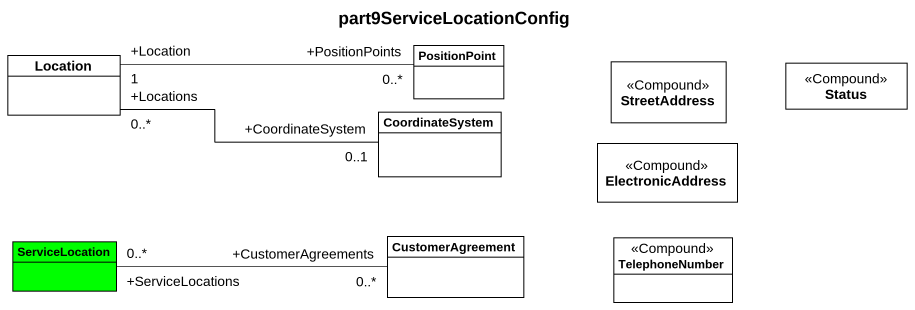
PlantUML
@startuml
title part9ServiceLocationConfig
hide circle
hide empty members
class Location
class PositionPoint
class CoordinateSystem
class StreetAddress <<Compound>>
class Status <<Compound>>
class ElectronicAddress <<Compound>>
class ServiceLocation #00FF00
class CustomerAgreement
class TelephoneNumber <<Compound>>
Location "+Location\n1" -right- "+PositionPoints\n0..*" PositionPoint
Location "+Locations\n0..*" -right- "+CoordinateSystem\n0..1" CoordinateSystem
CustomerAgreement "+CustomerAgreements\n0..*" -left- "+ServiceLocations\n0..*" ServiceLocation
@enduml
